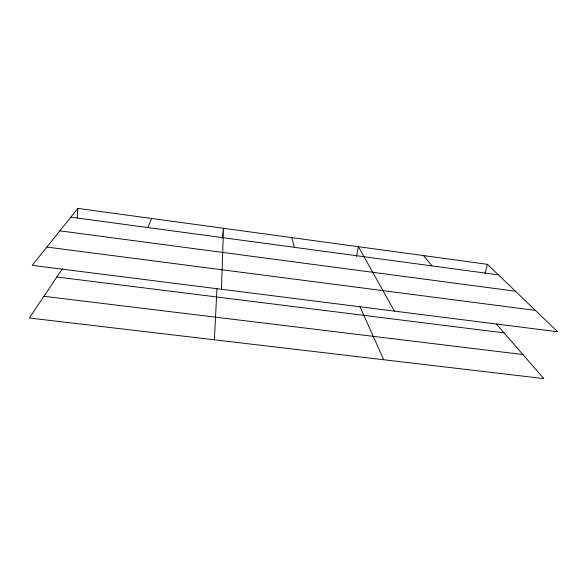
<?xml version="1.0" encoding="UTF-8"?>
<svg xmlns="http://www.w3.org/2000/svg" width="587" height="587" viewBox="0 0 587 587"><rect width="100%" height="100%" fill="white"/><g stroke="black" fill="none" stroke-linecap="round" stroke-linejoin="round"><path stroke-width="0.88" d="M221.446 289.274L223.5 228.284L222.143 238.197M214.387 339.8L216.948 288.819M77.154 217.997L77.851 208.4L487.401 264.319L557.65 331.75L32.212 265.361L77.851 208.4M356.514 256.314L358.415 246.709L394.391 311.117M485.009 273.645L487.401 264.319M147.961 227.573L151.549 218.467M62.317 268.824L29.35 318L543.775 378.6L496.353 323.973M43.9 296.303L522.885 354.533M56.836 276.998L504.086 332.888M46.865 247.068L535.388 310.384M59.867 230.852L515.415 291.211M70.836 217.161L498.385 274.863M423.623 255.609L431.973 265.904M359.831 306.421L383.715 359.743M291.724 237.603L294.432 247.34"/></g></svg>
